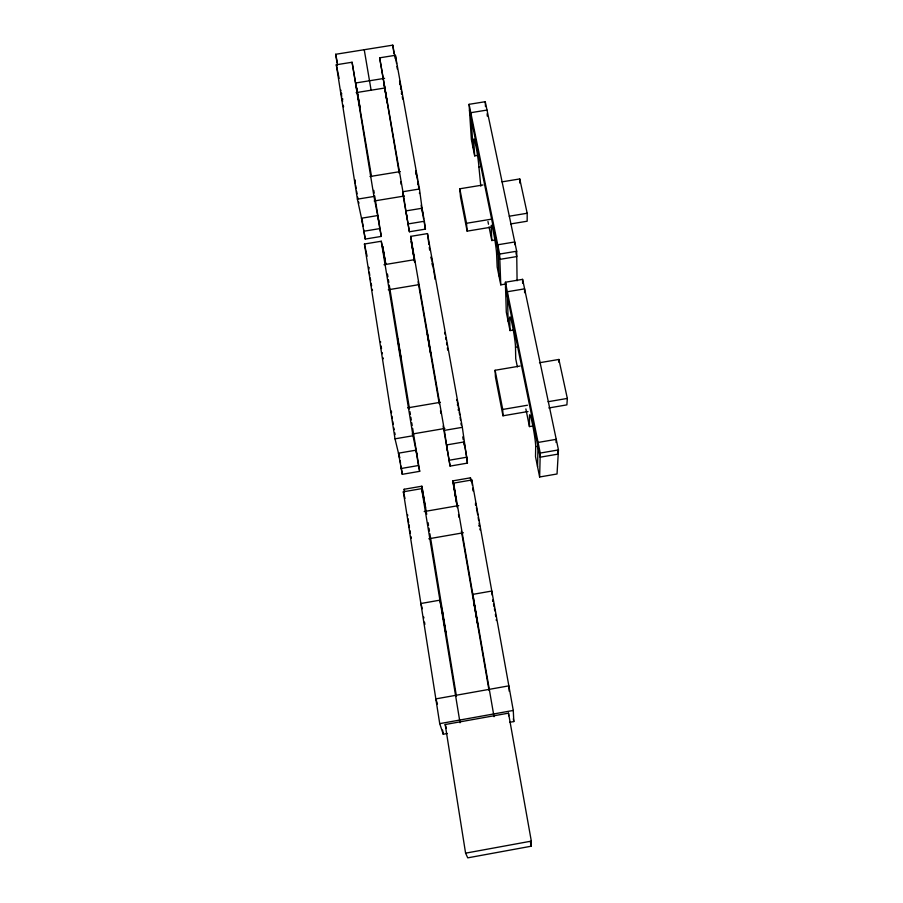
<?xml version="1.0" encoding="UTF-8"?>
<svg xmlns="http://www.w3.org/2000/svg" width="903" height="903" viewBox="0 0 903 903"><rect width="100%" height="100%" fill="white"/><g stroke="black" fill="none" stroke-linecap="round" stroke-linejoin="round"><path stroke-width="1.35" d="M502.034 181.853L519.744 178.941L527.183 213.255L527.171 221.212L510.805 223.921M533.391 425.911L529.44 426.588L529.485 416.102A16.739 1.219 80.2 0 1 532.646 425.008A16.739 1.219 80.2 0 1 535.682 446.601L535.513 456.625L539.633 476.987L557.038 473.985L558.46 449.92L522.6 279.354L505.387 282.233L506.29 312.122L510.026 330.588L512.791 330.126M537.567 466.772L538.075 442.447L556.237 439.332L556.067 442.504M539.633 476.987L540.242 453.058L505.387 282.233M419.466 193.502L419.443 192.779M531.167 846.224L531.325 841.122L508.502 713.156L445.19 724.522L465.587 853.166L467.743 857.85L531.167 846.224L530.433 842.093M407.592 514.62L407.693 515.827M558.743 362.171L558.889 359.45L539.475 362.746M558.889 359.45L567.332 398.426L566.892 404.871L548.832 407.964M479.967 529.869L479.933 528.865M380.614 341.706L380.626 342.271M465.587 853.166L531.325 841.122M425.573 507.384L421.622 488.647L403.336 491.796L439.727 723.642L443.238 734.241L447.391 733.496M509.664 722.31L513.818 721.565L513.276 710.447L471.817 479.978L453.577 483.128L456.331 502.057M439.727 723.642L513.276 710.447M424.196 511.549L458.735 505.567M428.778 538.786L463.386 532.759M400.887 468.544L418.473 465.519L419.681 471.332L402.286 474.323L398.471 453.182L415.978 450.179L418.473 465.519M449.22 460.237L466.761 457.223L464.018 441.951L446.567 444.942L450.089 466.106L467.438 463.115L466.761 457.223M535.682 446.601L536.777 446.409M540.242 453.058L558.46 449.92M404.555 491.887L404.149 489.257L421.859 486.209L426.713 514.315M457.29 507.588L452.809 480.87L470.463 477.822L470.937 480.43M527.995 411.52L502.982 415.798L495.442 376.957L495.104 370.275L520.06 366.042M407.659 407.863L440.416 402.286M502.982 415.798L502.723 409.454L527.465 405.233M548.087 401.711L567.332 398.426M412.095 434.061L444.863 428.451M385.829 264.579L381.269 241.236L364.44 244.013L395.017 438.835L412.998 435.754L417.209 456.139M447.459 450.947L444.411 430.381L462.336 427.322L427.48 233.595L410.684 236.372L414.714 262.389L411.226 241.473L413.54 254.77M517.363 366.878L515.715 358.739L515.511 347.249L516.584 347.068M383.978 264.737L414.522 259.669M506.211 283.948L500.77 284.851L497.158 266.961L496.627 254.206L497.666 254.036M500.77 284.851L499.63 254.059L516.685 251.226L485.25 101.712L469.086 104.319L471.377 139.547L474.685 155.869L478.59 155.237M388.267 289.773L418.755 284.682M490.329 227.308L467.133 231.145L460.485 196.91L459.808 188.783L482.958 184.991M363.548 231.281L379.791 228.606L381.303 236.417L365.23 239.069L361.493 218.221L377.657 215.557L379.791 228.606M408.179 223.921L424.376 221.246L422.051 208.254L405.921 210.907L409.398 231.766L425.437 229.125L424.376 221.246M467.133 231.145L466.512 223.278L491.334 219.181M509.258 216.212L527.183 213.255M489.054 226.946L491.808 240.537L495.826 239.871M369.97 176.525L400.266 171.581M480.814 186.165L478.906 166.886L479.911 166.728M371.528 176.536L352.08 62.239L336.3 64.768L357.396 199.168L373.966 196.459L379.192 223.459M379.655 57.826L402.93 191.707L419.455 188.998L395.401 55.297L379.655 57.826L399.273 173.421M374.169 200.974L404.386 196.019M356.132 92.625L384.712 88.02M486.999 110.064L470.79 112.694L473.025 147.686M337.372 65.106L335.668 54.282L392.771 45.15L395.198 58.616M355.703 82.986L384.599 78.335M431.182 256.903L431.837 259.804M340.894 90.108L340.905 90.966M437.458 704.013L435.844 698.888L508.852 685.851L509.168 691.19M445.19 724.522L446.375 728.326M391.462 411.091L391.462 412.908M358.954 203.209L358.66 202.024M422.299 608.712L420.866 603.509L439.806 600.179L443.192 615.225M368.898 267.83L368.717 267.277L368.864 269.184M475.452 503.061L475.881 505.014M460.045 722.795L421.622 488.647M403.336 491.796L404.995 498.456M404.149 489.257L404.702 491.503M395.017 438.835L399.611 457.923M457.042 400.39L456.794 399.498L456.85 400.593M492.903 601.014L492.62 600.01L492.699 601.15M399.577 80.818L400.289 84.51M355.139 180.148L355.33 180.984M364.44 244.013L367.103 256.226M357.396 199.168L363.187 226.1M515.929 252.614L516.753 256.565L499.833 259.375L469.481 110.392M557.659 451.455L558.212 454.085L540.129 457.2L505.533 287.391M372.499 290.348L372.273 289.287M336.3 64.768L339.122 78.426M395.119 434.557L394.746 432.718M335.668 54.282L337.35 62.521M469.086 104.319L499.63 254.059M487.959 221.506L488.512 224.226M525.873 408.946L529.44 426.588M444.694 332.428L445.089 334.437M457.324 401.688L457.945 404.939M415.854 170.96L416.543 174.618M411.316 538.12L411.046 536.698M459.808 188.783L466.512 223.278M495.104 370.275L502.723 409.454M479.008 525.523L479.143 526.212M341.571 93.167L341.718 93.901M343.603 106.802L343.309 105.267M493.489 603.825L494.031 606.692M357.972 198.637L357.69 197.17M476.4 507.633L477.021 510.963M383.12 357.848L383.301 358.739M432.074 261.057L432.763 264.872M371.607 285.799L371.144 283.316M458.239 406.542L458.871 410.086M394.159 429.636L393.855 427.898M477.179 511.877L477.687 514.733M421.148 205.218L422.875 214.846M423.123 216.223L423.586 218.797M424.049 221.382L425.437 229.125M462.731 436.905L463.228 439.682M463.724 442.447L464.221 445.213M467.438 463.115L462.336 427.322M513.322 718.788L513.818 721.565M494.392 608.724L494.776 610.857M342.564 98.483L342.745 99.499M342.609 101.452L342.068 98.371M357.091 193.897L356.629 191.278M410.425 533.346L409.928 530.524M445.687 337.756L446.026 339.697M416.678 175.374L417.4 179.516M400.424 85.254L401.045 88.866M384.475 86.338L383.888 83.144L387.206 102.976L384.588 87.038M476.897 619.909L478.161 626.738L474.143 603.294L476.547 617.912M410.684 236.372L444.411 430.381M453.577 483.128L494.031 716.7M452.809 480.87L455.53 496.526M400.706 181.684L401.18 184.438M402.614 192.689L409.398 231.766M418.089 281.792L439.264 403.81M440.472 410.741L440.957 413.518M443.125 425.99L450.089 466.106M458.487 514.518L458.972 517.284M461.377 531.122L489.02 690.332M371.11 90.21L364.236 49.71M432.921 265.719L433.519 269.275M417.66 183.975L417.796 184.81M370.681 280.652L370.219 277.955M382.195 352.621L382.375 353.705M459.198 411.96L459.672 414.77M401.383 93.122L401.542 94.047M429.207 345.273L430.957 355.048L427.367 333.839L429.297 344.686M478.195 517.667L478.669 520.546M393.2 424.184L392.737 421.362M495.375 614.311L495.747 616.602M356.177 188.648L355.647 185.363M458.205 409.522L458.352 410.425M446.567 342.892L446.929 345.036M417.694 181.266L418.258 184.743M359.213 102.592L356.504 87.467L356.967 90.763M433.824 271.069L434.512 275.325M401.395 90.921L401.88 93.957M373.774 190.341L374.226 193.095M374.677 195.861L381.303 236.417M385.886 264.455L382.669 246.192L384.836 259.533M387.455 274.049L387.906 276.837M388.358 279.614L388.821 282.391M389.272 285.167L409.488 408.878M409.939 411.655L410.391 414.443M410.842 417.22L411.294 419.997M411.757 422.785L412.208 425.561M412.66 428.338L419.681 471.332M428.067 522.645L428.519 525.422M428.981 528.199L429.433 530.975M429.884 533.752L456.466 696.439M421.859 486.209L424.421 501.91M357.08 91.463L359.925 107.378L359.338 103.337M341.74 96.452L341.232 93.302M409.431 527.589L408.957 524.677M424.884 624.357L424.523 622.122M400.548 88.099L400.718 89.115M352.08 62.239L373.966 196.459M381.269 241.236L412.998 435.754M460.112 417.491L460.507 419.974M369.779 275.336L369.293 272.198M432.334 265.211L432.074 263.597M381.517 348.569L381.122 346.007M479.109 523.209L479.572 526.246M418.518 186.39L418.969 189.337M362.103 219.192L362.532 221.957M363.796 229.994L365.23 239.069M399.013 453.543L399.679 457.719M400.108 460.496L400.548 463.262M400.988 466.027L402.286 474.323M442.583 730.075L443.238 734.241M402.93 191.707L407.151 218.853M392.297 418.653L391.925 416.181M457.415 404.544L457.528 405.3M408.664 522.814L408.054 518.717M416.159 174.832L415.854 172.789M496.232 619.65L496.357 620.496M447.38 347.937L447.707 350.138M434.738 276.849L435.122 279.388M399.995 84.521L399.577 81.597M355.308 183.196L354.868 180.081M402.286 96.587L402.648 99.037M423.755 617.054L423.891 618.024M392.771 45.15L393.956 53.458M395.401 55.297L396.564 63.571M396.959 66.325L397.343 69.079M431.465 259.545L431.182 257.242M475.565 505.217L475.429 504.213M475.001 609.615L472.912 594.355L491.796 591.036L492.146 595.054M461.004 423.304L461.219 424.986M419.455 188.998L422.943 214.891M427.48 233.595L428.925 244.578M429.286 247.332L429.659 250.075M470.463 477.822L470.847 481.243M471.817 479.978L472.404 485.419M472.698 488.139L472.991 490.86M508.502 713.156L508.682 715.797M474.685 155.869L473.793 141.737A15.396 0.993 81 0 1 475.825 145.688A15.396 0.993 81 0 1 478.906 166.886M487.168 113.688L487.281 116.115M485.25 101.712L485.475 106.577M491.808 240.537L491.198 227.443A15.746 1.072 80.8 0 1 493.557 232.85A15.746 1.072 80.8 0 1 496.627 254.206M498.953 275.878L497.745 244.792L514.733 241.97L514.778 244.657M508.152 321.333L507.328 291.748L524.598 288.858L524.609 292.707M510.026 330.588L509.721 318.703A16.186 1.14 80.5 0 1 512.464 325.757A16.186 1.14 80.5 0 1 515.511 347.249M516.685 251.226L517.08 280.777M519.744 178.941L519.778 183.049M522.6 279.354L522.623 283.237M445.698 632.371L441.759 608.961L445.698 632.371M397.636 338.851L401.248 360.06L397.647 338.885"/></g></svg>
